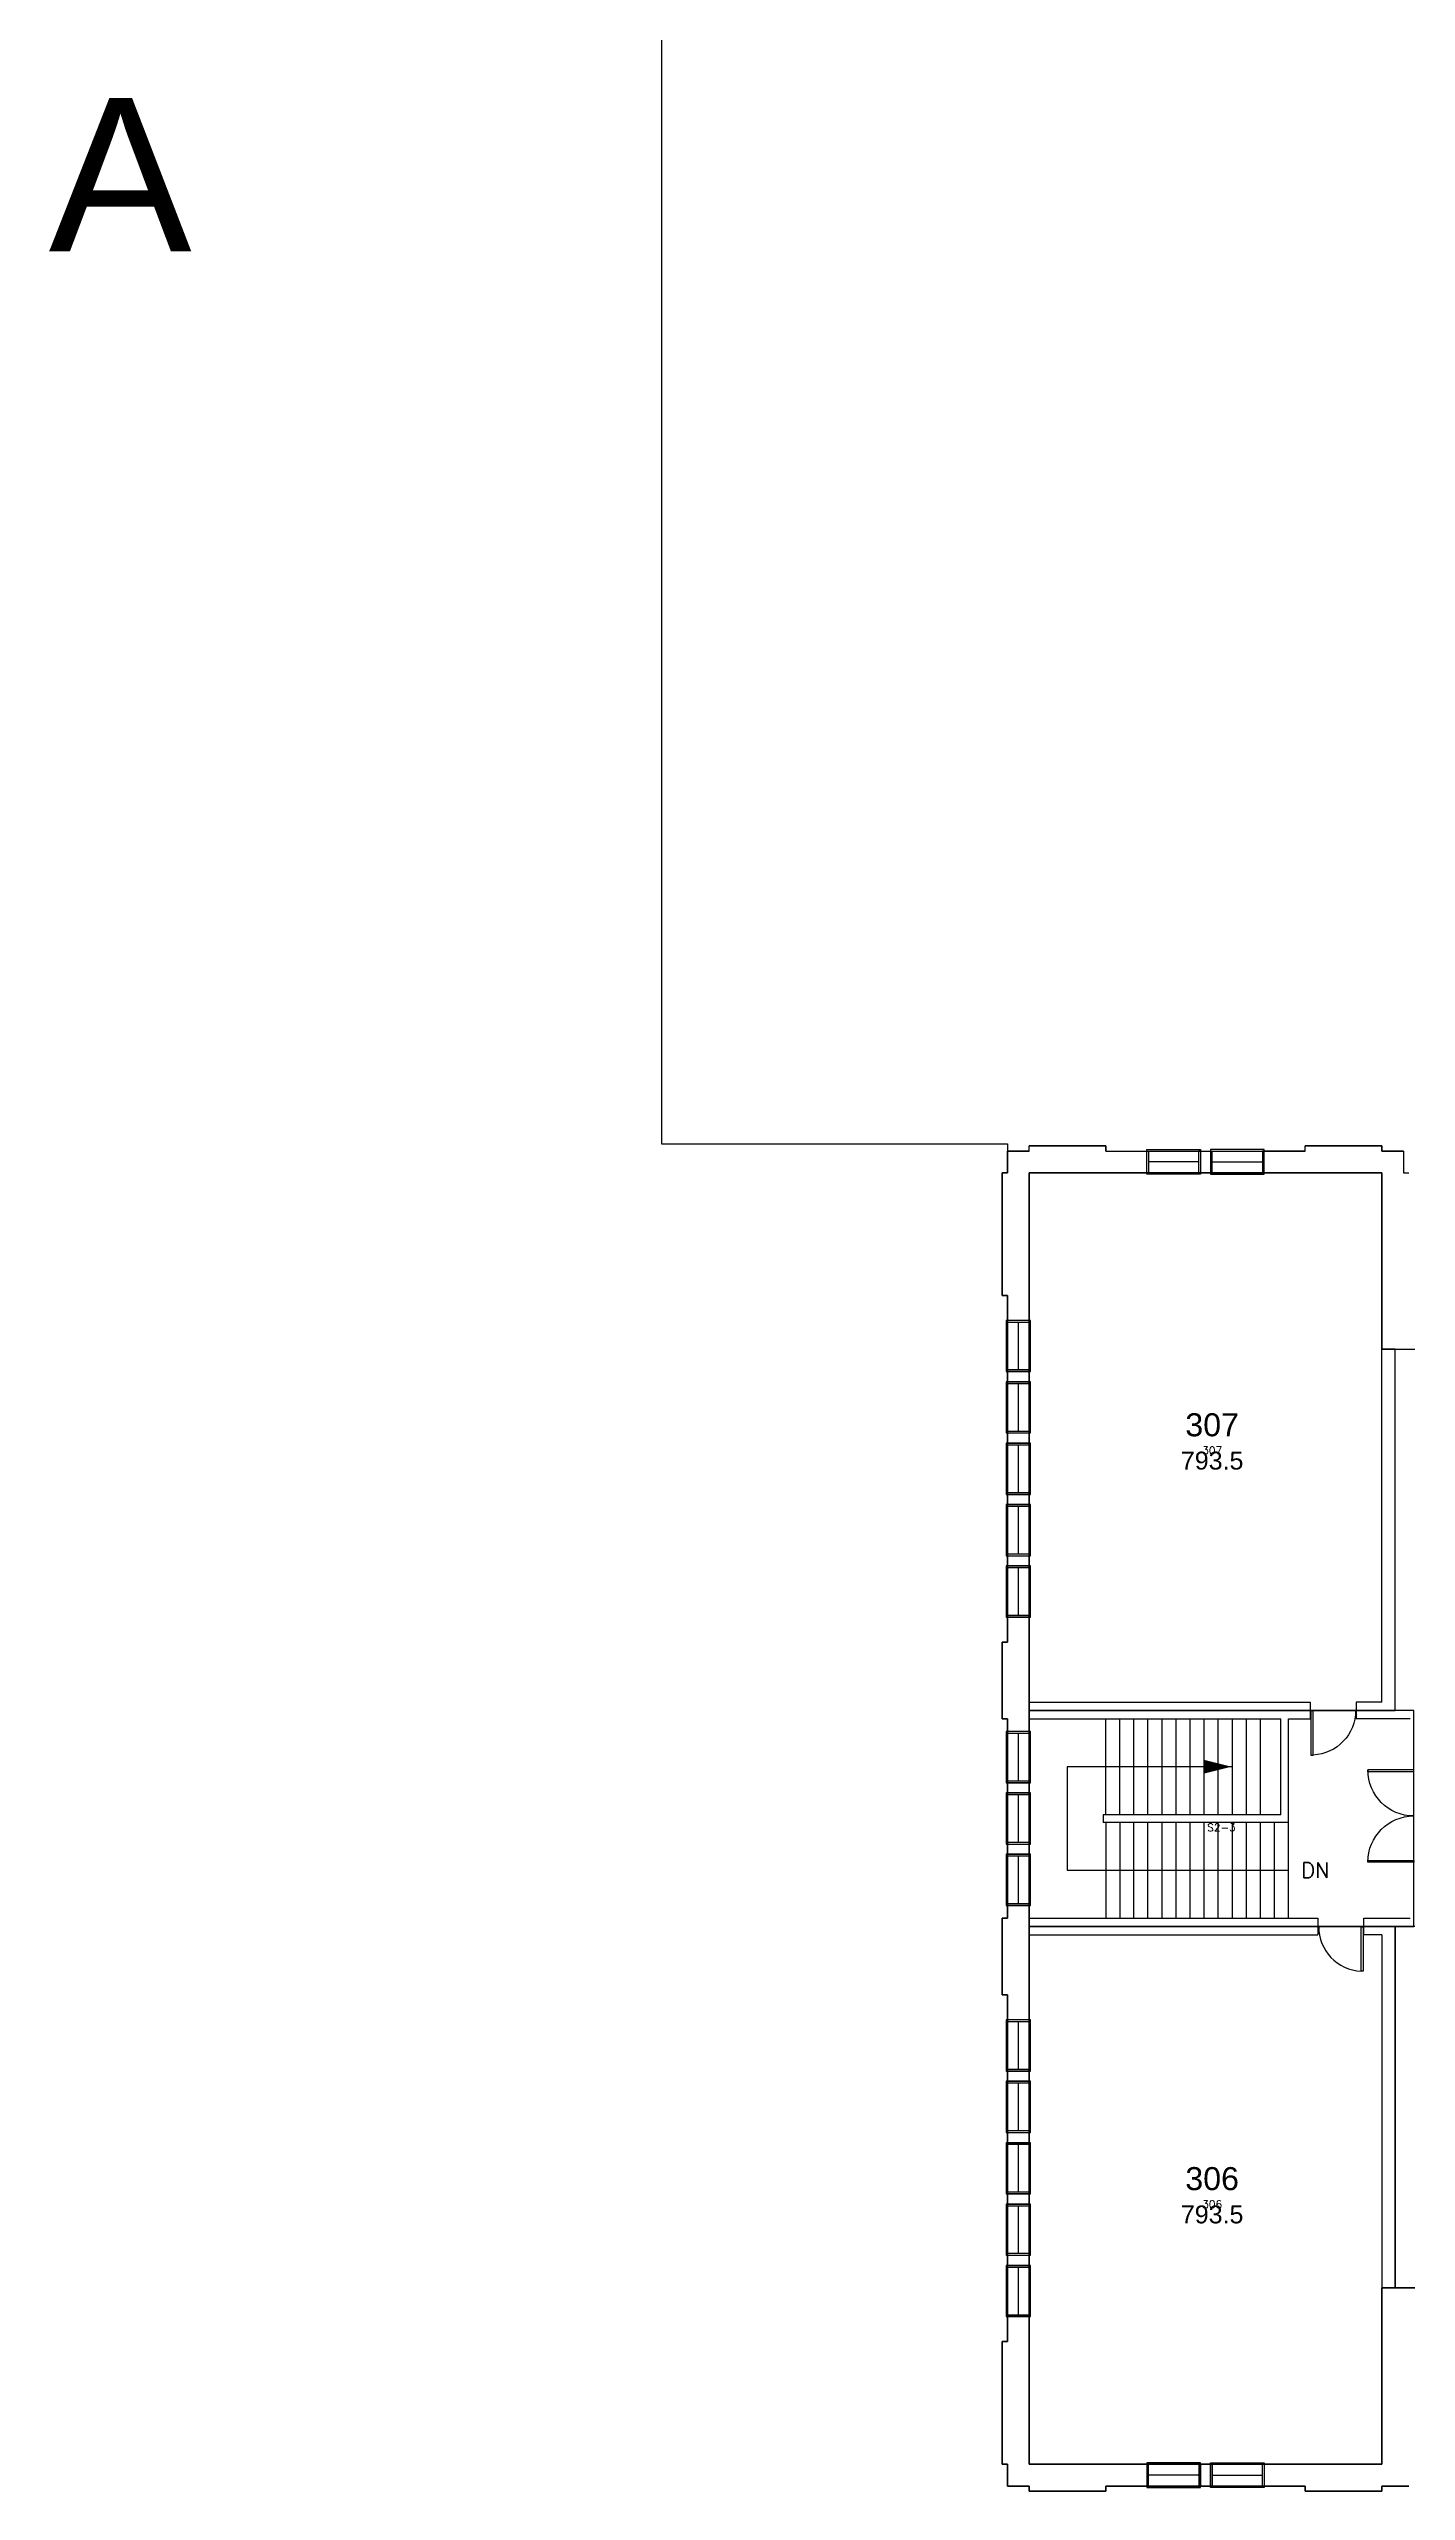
# Model space of a CAD drawing. Header units: inches. Extents: x -13030 to 12419, y -17984 to 4650.
# Drawn here: x -13030 to -11968, y -17732 to -15822 of the extents above; entities that cross this region are included whole.
import ezdxf
from ezdxf.enums import TextEntityAlignment as Align

# ---------------------------------------------------------------- set-up
doc = ezdxf.new("R2010")
doc.units = ezdxf.units.IN
doc.header["$LTSCALE"] = 48
doc.header["$MEASUREMENT"] = 0
doc.layers.get('0').update_dxf_attribs({"linetype": 'CONTINUOUS'})
for name, color, linetype in [('A-DOOR', 30, 'CONTINUOUS'), ('A-FLOR-STRS', 30, 'CONTINUOUS'), ('A-WALLS', 1, 'CONTINUOUS'), ('A-WIN', 30, 'CONTINUOUS'), ('CAFM_BLDG_LABL', 2, 'CONTINUOUS'), ('CAFM_BLDG_OTLN', 41, 'CONTINUOUS'), ('CAFM_Gross', 200, 'CONTINUOUS'), ('CAFM_ID', 8, 'CONTINUOUS'), ('CAFM_MeasuredGross', 50, 'CONTINUOUS'), ('CAFM_SPACE', 5, 'CONTINUOUS'), ('CAFM_Space_Label', 7, 'CONTINUOUS')]:
    doc.layers.add(name, color=color, linetype=linetype)
doc.styles.add('CAFM-TXT', font='txt.shx', dxfattribs={"height": 6})
doc.styles.add('CAFM_BLDG-LABL', font='arial.ttf', dxfattribs={"height": 0.5})
doc.styles.add('ROMANS', font='ROMANS.shx')

# ---------------------------------------------------------------- blocks, each defined once
blk = doc.blocks.new('DR-S90')
for p, q in [((0.015, 0.005), (0.015, 0.97)), ((0.015, 0.97), (0.062, 0.97)), ((0.062, 0.97), (0.062, 0.005)), ((0.062, 0.005), (0.015, 0.005))]:
    blk.add_line(p, q)
blk.add_arc((0.015, 0), 0.97, 360, 87.217)
blk = doc.blocks.new('DR-DOUB')
for p, q in [((0, 0.5), (0.015625, 0.5)), ((0, 0), (0, 0.5)), ((0.015625, 0.5), (0.015625, 0)), ((1, 0.5), (0.984375, 0.5)), ((0.984375, 0.5), (0.984375, 0)), ((1, 0), (1, 0.5)), ((0.015625, 0), (0, 0)), ((0.984375, 0), (1, 0))]:
    blk.add_line(p, q)
for centre, start, end in [((0, 0), 0, 90), ((1, 0), 90, 180)]:
    blk.add_arc(centre, 0.5, start, end)
blk = doc.blocks.new('LEADARR2')
blk.add_solid([(0, 0), (1, 0.25), (1, -0.25)])
blk = doc.blocks.new('WN1')
for p, q in [((0, -0.5625), (0, 0.5625)), ((0, 0.5625), (1, 0.5625)), ((0, 0.5), (0.03125, 0.5)), ((0.03125, 0.5), (0.03125, -0.5)), ((1, 0.5), (0.96875, 0.5)), ((0.96875, -0.5), (0.96875, 0.5)), ((1, 0.5625), (1, -0.5625)), ((0.03125, 0), (0.96875, 0)), ((0, -0.5), (0.03125, -0.5)), ((1, -0.5625), (0, -0.5625)), ((1, -0.5), (0.96875, -0.5))]:
    blk.add_line(p, q)

msp = doc.modelspace()

# ---------------------------------------------------------------- linework, layer by layer
at = {"layer": 'A-FLOR-STRS'}
for p, q in [((-12203.1, -17202.8), (-12203.1, -17127.8)), ((-12192.1, -17202.8), (-12192.1, -17127.8)), ((-12181.1, -17202.8), (-12181.1, -17127.8)), ((-12170.1, -17202.8), (-12170.1, -17127.8)), ((-12159.1, -17202.8), (-12159.1, -17127.8)), ((-12148.1, -17202.8), (-12148.1, -17127.8)), ((-12137.1, -17152.6), (-12137.1, -17127.8)), ((-12126.1, -17202.8), (-12126.1, -17127.8)), ((-12115.1, -17202.8), (-12115.1, -17127.8)), ((-12104.1, -17202.8), (-12104.1, -17127.8)), ((-12093.1, -17202.8), (-12093.1, -17127.8)), ((-12082.1, -17202.8), (-12082.1, -17127.8)), ((-12233.4, -17165.3), (-12233.4, -17246.3)), ((-12104.8, -17165.3), (-12233.4, -17165.3)), ((-12137.1, -17202.8), (-12137.1, -17152.9)), ((-12203.1, -17208.8), (-12203.1, -17283.8)), ((-12192.1, -17208.8), (-12192.1, -17283.8)), ((-12181.1, -17283.8), (-12181.1, -17208.8)), ((-12170.1, -17283.8), (-12170.1, -17208.8)), ((-12159.1, -17283.8), (-12159.1, -17208.8)), ((-12148.1, -17283.8), (-12148.1, -17208.8)), ((-12137.1, -17283.8), (-12137.1, -17208.8)), ((-12126.1, -17283.8), (-12126.1, -17208.8)), ((-12115.1, -17283.8), (-12115.1, -17208.8)), ((-12104.1, -17283.8), (-12104.1, -17208.8)), ((-12093.1, -17283.8), (-12093.1, -17208.8)), ((-12082.1, -17283.8), (-12082.1, -17208.8)), ((-12071.1, -17283.8), (-12071.1, -17208.8)), ((-12060.1, -17283.8), (-12060.1, -17208.8)), ((-12233.4, -17246.3), (-12060.1, -17246.3))]:
    msp.add_line(p, q, dxfattribs=at)
at = {"layer": 'A-WALLS'}
for p, q in [((-12263.1, -16683.8), (-12280.1, -16683.8)), ((-12280.1, -16700.8), (-12280.1, -16683.8)), ((-12263.1, -16683.8), (-12263.1, -16679.8)), ((-12203.1, -16679.8), (-12263.1, -16679.8)), ((-12203.1, -16683.8), (-12203.1, -16679.8)), ((-12203.1, -16683.8), (-12171.1, -16683.8)), ((-12171.1, -16700.8), (-12171.1, -16683.8)), ((-12129.1, -16683.8), (-12121.1, -16683.8)), ((-12129.1, -16683.8), (-12129.1, -16700.8)), ((-12121.1, -16683.8), (-12121.1, -16700.8)), ((-12047.1, -16683.8), (-12079.1, -16683.8)), ((-12079.1, -16700.8), (-12079.1, -16683.8)), ((-12047.1, -16683.8), (-12047.1, -16679.8)), ((-11987.1, -16679.8), (-12047.1, -16679.8)), ((-11987.1, -16683.8), (-11987.1, -16679.8)), ((-11970.1, -16683.8), (-11987.1, -16683.8)), ((-11970.1, -16683.8), (-11970.1, -16700.8)), ((-12284.1, -16700.8), (-12284.1, -16796.8)), ((-12280.1, -16700.8), (-12284.1, -16700.8)), ((-12263.1, -16700.8), (-12263.1, -16816.3)), ((-12263.1, -16700.8), (-12171.1, -16700.8)), ((-12129.1, -16700.8), (-12121.1, -16700.8)), ((-11987.1, -16700.8), (-12079.1, -16700.8)), ((-11987.1, -17114.8), (-11987.1, -16700.8)), ((-11970.1, -16700.8), (-11966.1, -16700.8)), ((-12280.1, -16796.8), (-12284.1, -16796.8)), ((-12280.1, -16796.8), (-12280.1, -16816.3)), ((-12263.1, -16816.3), (-12280.1, -16816.3)), ((-12280.1, -16856.3), (-12280.1, -16864.3)), ((-12263.1, -16856.3), (-12280.1, -16856.3)), ((-12280.1, -16864.3), (-12263.1, -16864.3)), ((-12263.1, -16864.3), (-12280.1, -16864.3)), ((-12263.1, -16856.3), (-12263.1, -16864.3)), ((-12280.1, -16904.3), (-12280.1, -16912.3)), ((-12280.1, -16904.3), (-12263.1, -16904.3)), ((-12263.1, -16912.3), (-12280.1, -16912.3)), ((-12280.1, -16912.3), (-12263.1, -16912.3)), ((-12263.1, -16904.3), (-12263.1, -16912.3)), ((-12280.1, -16952.3), (-12280.1, -16960.3)), ((-12263.1, -16952.3), (-12280.1, -16952.3)), ((-12263.1, -16952.3), (-12263.1, -16960.3)), ((-12280.1, -16960.3), (-12263.1, -16960.3)), ((-12263.1, -16960.3), (-12280.1, -16960.3)), ((-12280.1, -17000.3), (-12280.1, -17008.3)), ((-12280.1, -17000.3), (-12263.1, -17000.3)), ((-12263.1, -17008.3), (-12280.1, -17008.3)), ((-12280.1, -17008.3), (-12263.1, -17008.3)), ((-12263.1, -17000.3), (-12263.1, -17008.3)), ((-12280.1, -17067.8), (-12280.1, -17048.3)), ((-12263.1, -17048.3), (-12280.1, -17048.3)), ((-12263.1, -17114.8), (-12263.1, -17048.3)), ((-12284.1, -17067.8), (-12284.1, -17127.8)), ((-12280.1, -17067.8), (-12284.1, -17067.8)), ((-12280.1, -17127.8), (-12284.1, -17127.8)), ((-12280.1, -17137.8), (-12280.1, -17127.8)), ((-12263.1, -17114.8), (-12043.1, -17114.8)), ((-12263.1, -17137.8), (-12263.1, -17127.8)), ((-12263.1, -17127.8), (-12066.1, -17127.8)), ((-12066.1, -17202.8), (-12066.1, -17127.8)), ((-12060.1, -17208.8), (-12060.1, -17127.8)), ((-12060.1, -17127.8), (-12043.1, -17127.8)), ((-12043.1, -17114.8), (-12043.1, -17127.8)), ((-11987.1, -17114.8), (-12007.1, -17114.8)), ((-12007.1, -17114.8), (-12007.1, -17127.8)), ((-11965.1, -17127.8), (-12007.1, -17127.8)), ((-12263.1, -17137.8), (-12280.1, -17137.8)), ((-12263.1, -17177.8), (-12280.1, -17177.8)), ((-12280.1, -17177.8), (-12280.1, -17185.8)), ((-12263.1, -17185.8), (-12280.1, -17185.8)), ((-12280.1, -17185.8), (-12263.1, -17185.8)), ((-12263.1, -17177.8), (-12263.1, -17185.8)), ((-12205.1, -17202.8), (-12205.1, -17208.8)), ((-12066.1, -17202.8), (-12205.1, -17202.8)), ((-12280.1, -17225.8), (-12263.1, -17225.8)), ((-12280.1, -17225.8), (-12280.1, -17233.8)), ((-12263.1, -17225.8), (-12263.1, -17233.8)), ((-12060.1, -17208.8), (-12205.1, -17208.8)), ((-12280.1, -17233.8), (-12263.1, -17233.8)), ((-12263.1, -17233.8), (-12280.1, -17233.8)), ((-12284.1, -17283.8), (-12284.1, -17343.8)), ((-12280.1, -17283.8), (-12284.1, -17283.8)), ((-12263.1, -17273.8), (-12280.1, -17273.8)), ((-12280.1, -17273.8), (-12280.1, -17283.8)), ((-12263.1, -17273.8), (-12263.1, -17283.8)), ((-12263.1, -17283.8), (-12037.1, -17283.8)), ((-12037.1, -17283.8), (-12037.1, -17296.8)), ((-12001.1, -17283.8), (-11965.1, -17283.8)), ((-12001.1, -17296.8), (-12001.1, -17283.8)), ((-12263.1, -17296.8), (-12263.1, -17363.3)), ((-12263.1, -17296.8), (-12037.1, -17296.8)), ((-11987.1, -17296.8), (-12001.1, -17296.8)), ((-11987.1, -17296.8), (-11987.1, -17710.8)), ((-12280.1, -17343.8), (-12284.1, -17343.8)), ((-12280.1, -17343.8), (-12280.1, -17363.3)), ((-12263.1, -17363.3), (-12280.1, -17363.3)), ((-12263.1, -17403.3), (-12280.1, -17403.3)), ((-12280.1, -17403.3), (-12280.1, -17411.3)), ((-12263.1, -17411.3), (-12280.1, -17411.3)), ((-12280.1, -17411.3), (-12263.1, -17411.3)), ((-12263.1, -17403.3), (-12263.1, -17411.3)), ((-12280.1, -17451.3), (-12263.1, -17451.3)), ((-12280.1, -17451.3), (-12280.1, -17459.3)), ((-12263.1, -17451.3), (-12263.1, -17459.3)), ((-12280.1, -17459.3), (-12263.1, -17459.3)), ((-12263.1, -17459.3), (-12280.1, -17459.3)), ((-12263.1, -17499.3), (-12280.1, -17499.3)), ((-12280.1, -17499.3), (-12280.1, -17507.3)), ((-12263.1, -17507.3), (-12280.1, -17507.3)), ((-12280.1, -17507.3), (-12263.1, -17507.3)), ((-12263.1, -17499.3), (-12263.1, -17507.3)), ((-12280.1, -17547.3), (-12263.1, -17547.3)), ((-12280.1, -17547.3), (-12280.1, -17555.3)), ((-12263.1, -17547.3), (-12263.1, -17555.3)), ((-12280.1, -17555.3), (-12263.1, -17555.3)), ((-12263.1, -17555.3), (-12280.1, -17555.3)), ((-12280.1, -17614.8), (-12280.1, -17595.3)), ((-12263.1, -17595.3), (-12280.1, -17595.3)), ((-12263.1, -17710.8), (-12263.1, -17595.3)), ((-12284.1, -17614.8), (-12284.1, -17710.8)), ((-12280.1, -17614.8), (-12284.1, -17614.8)), ((-12280.1, -17710.8), (-12284.1, -17710.8)), ((-12280.1, -17710.8), (-12280.1, -17727.8)), ((-12263.1, -17710.8), (-12171.1, -17710.8)), ((-12171.1, -17710.8), (-12171.1, -17727.8)), ((-12129.1, -17710.8), (-12121.1, -17710.8)), ((-12129.1, -17710.8), (-12129.1, -17727.8)), ((-12121.1, -17710.8), (-12121.1, -17727.8)), ((-11987.1, -17710.8), (-12079.1, -17710.8)), ((-12079.1, -17710.8), (-12079.1, -17727.8)), ((-12263.1, -17727.8), (-12280.1, -17727.8)), ((-12263.1, -17727.8), (-12263.1, -17731.8)), ((-12203.1, -17731.8), (-12263.1, -17731.8)), ((-12203.1, -17727.8), (-12203.1, -17731.8)), ((-12203.1, -17727.8), (-12171.1, -17727.8)), ((-12129.1, -17727.8), (-12121.1, -17727.8)), ((-12047.1, -17727.8), (-12079.1, -17727.8)), ((-12047.1, -17727.8), (-12047.1, -17731.8)), ((-11987.1, -17731.8), (-12047.1, -17731.8)), ((-11987.1, -17727.8), (-11987.1, -17731.8)), ((-11966.1, -17727.8), (-11987.1, -17727.8))]:
    msp.add_line(p, q, dxfattribs=at)
at = {"layer": 'CAFM_BLDG_OTLN'}
msp.add_lwpolyline([(-12550.6, -15807.8), (-12550.6, -16678.3), (-12280.1, -16678.3), (-12280.1, -16700.8), (-12284.1, -16700.8), (-12284.1, -16796.8), (-12280.1, -16796.8), (-12280.1, -17067.8), (-12284.1, -17067.8), (-12284.1, -17127.8), (-12280.1, -17127.8), (-12280.1, -17283.8), (-12284.1, -17283.8), (-12284.1, -17343.8), (-12280.1, -17343.8), (-12280.1, -17614.8), (-12284.1, -17614.8), (-12284.1, -17710.8), (-12280.1, -17710.8), (-12280.1, -17727.8), (-12263.1, -17727.8), (-12263.1, -17731.8), (-12203.1, -17731.8), (-12203.1, -17727.8), (-12047.1, -17727.8), (-12047.1, -17731.8), (-11987.1, -17731.8), (-11987.1, -17727.8), (-11966.1, -17727.8)], dxfattribs=at)
at = {"layer": 'CAFM_Gross'}
msp.add_lwpolyline([(-11966.1, -17727.8), (-11987.1, -17727.8), (-11987.1, -17731.8), (-12047.1, -17731.8), (-12047.1, -17727.8), (-12203.1, -17727.8), (-12203.1, -17731.8), (-12263.1, -17731.8), (-12263.1, -17727.8), (-12280.1, -17727.8), (-12280.1, -17710.8), (-12284.1, -17710.8), (-12284.1, -17614.8), (-12280.1, -17614.8), (-12280.1, -17343.8), (-12284.1, -17343.8), (-12284.1, -17283.8), (-12280.1, -17283.8), (-12280.1, -17127.8), (-12284.1, -17127.8), (-12284.1, -17067.8), (-12280.1, -17067.8), (-12280.1, -16796.8), (-12284.1, -16796.8), (-12284.1, -16700.8), (-12280.1, -16700.8), (-12280.1, -16683.8), (-12263.1, -16683.8), (-12263.1, -16679.8), (-12203.1, -16679.8), (-12203.1, -16683.8), (-12047.1, -16683.8), (-12047.1, -16679.8), (-11987.1, -16679.8), (-11987.1, -16683.8), (-11970.1, -16683.8), (-11970.1, -16700.8), (-11966.1, -16700.8)], dxfattribs=at)
at = {"layer": 'CAFM_MeasuredGross'}
msp.add_lwpolyline([(-11987.1, -16838.8), (-10851.1, -16838.8), (-10851.1, -16700.8), (-10575.1, -16700.8), (-10575.1, -17710.8), (-10851.1, -17710.8), (-10851.1, -17572.8), (-11987.1, -17572.8), (-11987.1, -17710.8), (-12263.1, -17710.8), (-12263.1, -16700.8), (-11987.1, -16700.8)], close=True, dxfattribs=at)
at = {"layer": 'CAFM_SPACE'}
for points in [[(-11976.6, -16838.8), (-11987.1, -16838.8), (-11987.1, -16700.8), (-12263.1, -16700.8), (-12263.1, -17121.3), (-11976.6, -17121.3)], [(-11962.1, -17121.3), (-12263.1, -17121.3), (-12263.1, -17290.3), (-11962.1, -17290.3)], [(-12263.1, -17710.8), (-11987.1, -17710.8), (-11987.1, -17572.8), (-11976.6, -17572.8), (-11976.6, -17290.3), (-12263.1, -17290.3)], [(-11976.6, -17290.3), (-11976.6, -17572.8), (-11583.7, -17572.8), (-11583.7, -17290.3)]]:
    msp.add_lwpolyline(points, close=True, dxfattribs=at)

# ---------------------------------------------------------------- block references
at = {"layer": 'A-DOOR', "yscale": -36}
for p, xscale in [((-12043.1, -17121.3), 36), ((-12001.1, -17290.3), -36)]:
    msp.add_blockref('DR-S90', p, dxfattribs=dict(at, xscale=xscale))
at = {"layer": 'A-DOOR', "xscale": -72, "yscale": 72, "rotation": 90}
msp.add_blockref('DR-DOUB', (-11962.1, -17167.8), dxfattribs=at)
at = {"layer": 'A-FLOR-STRS', "xscale": -21.6, "yscale": 21.6, "zscale": 21.6}
msp.add_blockref('LEADARR2', (-12104.8, -17165.3), dxfattribs=at)
at = {"layer": 'A-WIN'}
for p, xscale, yscale, rotation in [((-12129.1, -16692.3), 42, 17.00000000000068, 179.9999999999996), ((-12121.1, -16692.3), -42, 17.00000000000068, 180), ((-12271.6, -16816.3), -40, 17.00000000000091, 90), ((-12271.6, -16864.3), -40, 17.00000000000091, 90), ((-12271.6, -16912.3), -40, 17.00000000000091, 90), ((-12271.6, -16960.3), -40, 17.00000000000091, 90), ((-12271.6, -17008.3), -40, 17.00000000000091, 90), ((-12271.6, -17137.8), -40, 17.00000000000091, 90), ((-12271.6, -17185.8), -40, 17.00000000000091, 90), ((-12271.6, -17233.8), -40, 17.00000000000091, 90), ((-12271.6, -17363.3), -40, 17.00000000000091, 90), ((-12271.6, -17411.3), -40, 17.00000000000091, 90), ((-12271.6, -17459.3), -40, 17.00000000000091, 90), ((-12271.6, -17507.3), -40, 17.00000000000091, 90), ((-12271.6, -17555.3), -40, 17.00000000000091, 90)]:
    msp.add_blockref('WN1', p, dxfattribs=dict(at, xscale=xscale, yscale=yscale, rotation=rotation))
for p, xscale, yscale in [((-12129.1, -17719.3), -42, 17.00000000000057), ((-12121.1, -17719.3), 42, 17.00000000000079)]:
    msp.add_blockref('WN1', p, dxfattribs=dict(at, xscale=xscale, yscale=yscale))

# ---------------------------------------------------------------- texts
at = {"layer": 'A-FLOR-STRS', "style": 'ROMANS'}
msp.add_text('DN', height=12, dxfattribs=at).set_placement((-12050.1, -17252.3))
at = {"layer": 'CAFM_BLDG_LABL', "style": 'CAFM_BLDG-LABL'}
msp.add_text('A', height=0.5, dxfattribs=at).set_placement((-13030, -15980.3))
at = {"layer": 'CAFM_ID', "style": 'CAFM_BLDG-LABL'}
msp.add_text('A', height=120, dxfattribs=at).set_placement((-13030, -15980.3))
at = {"layer": 'CAFM_ID', "style": 'CAFM-TXT'}
for s, p in [('307', (-12119.9, -16921)), ('S2-3', (-12112.6, -17215.8)), ('306', (-12119.9, -17510.5))]:
    msp.add_text(s, height=6, dxfattribs=at).set_placement(p, align=Align.CENTER)
at = {"layer": 'CAFM_Space_Label', "color": 7, "char_height": 0.2, "attachment_point": 5}
for s, insert in [('{\\fArial.ttf;\\H18;307}{\\fArial.ttf;\\H14;\\P793.5}', (-12119.9, -16911)), ('{\\fArial.ttf;\\H18;306}{\\fArial.ttf;\\H14;\\P793.5}', (-12119.9, -17500.5))]:
    msp.add_mtext(s, dxfattribs=dict(at, insert=insert))

doc.saveas('drawing.dxf')
